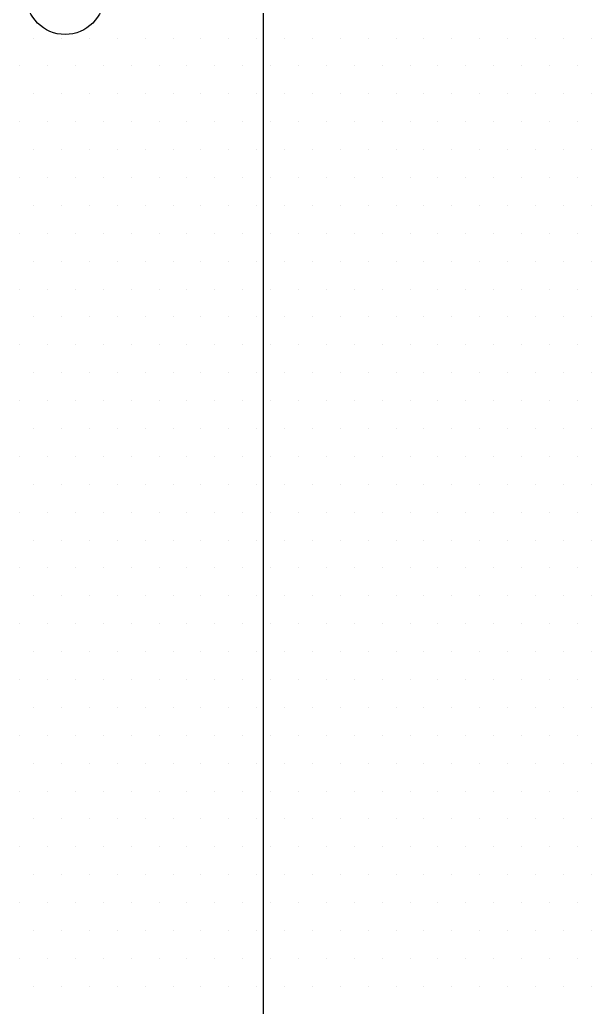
# Model space of a CAD drawing. Header units: millimetres. Extents: x 43168.9 to 43194.6, y -25545.1 to -25543.4.
# Drawn here: x 43171.4307 to 43171.5088, y -25544.6871 to -25544.5522 of the extents above; entities that cross this region are included whole.
import ezdxf

# ---------------------------------------------------------------- set-up
doc = ezdxf.new("R2010")
doc.units = ezdxf.units.MM
doc.header["$LTSCALE"] = 200
doc.linetypes.add('DASHDOT', pattern=[1, 0.5, -0.25, 0, -0.25])
doc.layers.add('cim_sgh', color=7, linetype='Continuous', true_color=0x248f00)
doc.layers.add('yapi-yaklasma_sgh', color=41, linetype='DASHDOT')

msp = doc.modelspace()

# ---------------------------------------------------------------- linework, layer by layer
at = {"linetype": 'Continuous'}
msp.add_circle((43171.43688, -25544.54892), 0.00532, dxfattribs=at)
at = {"layer": 'cim_sgh'}
for p, q in [((43171.43258, -25544.55472), (43171.43258, -25544.55472)), ((43171.43639, -25544.55472), (43171.43639, -25544.55472)), ((43171.4402, -25544.55472), (43171.4402, -25544.55472)), ((43171.44401, -25544.55472), (43171.44401, -25544.55472)), ((43171.44782, -25544.55472), (43171.44782, -25544.55472)), ((43171.45163, -25544.55472), (43171.45163, -25544.55472)), ((43171.45544, -25544.55472), (43171.45544, -25544.55472)), ((43171.45925, -25544.55472), (43171.45925, -25544.55472)), ((43171.46306, -25544.55472), (43171.46306, -25544.55472)), ((43171.46687, -25544.55472), (43171.46687, -25544.55472)), ((43171.47068, -25544.55472), (43171.47068, -25544.55472)), ((43171.47449, -25544.55472), (43171.47449, -25544.55472)), ((43171.4783, -25544.55472), (43171.4783, -25544.55472)), ((43171.48211, -25544.55472), (43171.48211, -25544.55472)), ((43171.48592, -25544.55472), (43171.48592, -25544.55472)), ((43171.48973, -25544.55472), (43171.48973, -25544.55472)), ((43171.49354, -25544.55472), (43171.49354, -25544.55472)), ((43171.49735, -25544.55472), (43171.49735, -25544.55472)), ((43171.50116, -25544.55472), (43171.50116, -25544.55472)), ((43171.50497, -25544.55472), (43171.50497, -25544.55472)), ((43171.50878, -25544.55472), (43171.50878, -25544.55472)), ((43171.43067, -25544.55853), (43171.43067, -25544.55853)), ((43171.43448, -25544.55853), (43171.43448, -25544.55853)), ((43171.43829, -25544.55853), (43171.43829, -25544.55853)), ((43171.4421, -25544.55853), (43171.4421, -25544.55853)), ((43171.44591, -25544.55853), (43171.44591, -25544.55853)), ((43171.44972, -25544.55853), (43171.44972, -25544.55853)), ((43171.45353, -25544.55853), (43171.45353, -25544.55853)), ((43171.45734, -25544.55853), (43171.45734, -25544.55853)), ((43171.46115, -25544.55853), (43171.46115, -25544.55853)), ((43171.46496, -25544.55853), (43171.46496, -25544.55853)), ((43171.46877, -25544.55853), (43171.46877, -25544.55853)), ((43171.47258, -25544.55853), (43171.47258, -25544.55853)), ((43171.47639, -25544.55853), (43171.47639, -25544.55853)), ((43171.4802, -25544.55853), (43171.4802, -25544.55853)), ((43171.48401, -25544.55853), (43171.48401, -25544.55853)), ((43171.48782, -25544.55853), (43171.48782, -25544.55853)), ((43171.49163, -25544.55853), (43171.49163, -25544.55853)), ((43171.49544, -25544.55853), (43171.49544, -25544.55853)), ((43171.49925, -25544.55853), (43171.49925, -25544.55853)), ((43171.50306, -25544.55853), (43171.50306, -25544.55853)), ((43171.50687, -25544.55853), (43171.50687, -25544.55853)), ((43171.43258, -25544.56234), (43171.43258, -25544.56234)), ((43171.43639, -25544.56234), (43171.43639, -25544.56234)), ((43171.4402, -25544.56234), (43171.4402, -25544.56234)), ((43171.44401, -25544.56234), (43171.44401, -25544.56234)), ((43171.44782, -25544.56234), (43171.44782, -25544.56234)), ((43171.45163, -25544.56234), (43171.45163, -25544.56234)), ((43171.45544, -25544.56234), (43171.45544, -25544.56234)), ((43171.45925, -25544.56234), (43171.45925, -25544.56234)), ((43171.46306, -25544.56234), (43171.46306, -25544.56234)), ((43171.46687, -25544.56234), (43171.46687, -25544.56234)), ((43171.47068, -25544.56234), (43171.47068, -25544.56234)), ((43171.47449, -25544.56234), (43171.47449, -25544.56234)), ((43171.4783, -25544.56234), (43171.4783, -25544.56234)), ((43171.48211, -25544.56234), (43171.48211, -25544.56234)), ((43171.48592, -25544.56234), (43171.48592, -25544.56234)), ((43171.48973, -25544.56234), (43171.48973, -25544.56234)), ((43171.49354, -25544.56234), (43171.49354, -25544.56234)), ((43171.49735, -25544.56234), (43171.49735, -25544.56234)), ((43171.50116, -25544.56234), (43171.50116, -25544.56234)), ((43171.50497, -25544.56234), (43171.50497, -25544.56234)), ((43171.50878, -25544.56234), (43171.50878, -25544.56234)), ((43171.43067, -25544.56615), (43171.43067, -25544.56615)), ((43171.43448, -25544.56615), (43171.43448, -25544.56615)), ((43171.43829, -25544.56615), (43171.43829, -25544.56615)), ((43171.4421, -25544.56615), (43171.4421, -25544.56615)), ((43171.44591, -25544.56615), (43171.44591, -25544.56615)), ((43171.44972, -25544.56615), (43171.44972, -25544.56615)), ((43171.45353, -25544.56615), (43171.45353, -25544.56615)), ((43171.45734, -25544.56615), (43171.45734, -25544.56615)), ((43171.46115, -25544.56615), (43171.46115, -25544.56615)), ((43171.46496, -25544.56615), (43171.46496, -25544.56615)), ((43171.46877, -25544.56615), (43171.46877, -25544.56615)), ((43171.47258, -25544.56615), (43171.47258, -25544.56615)), ((43171.47639, -25544.56615), (43171.47639, -25544.56615)), ((43171.4802, -25544.56615), (43171.4802, -25544.56615)), ((43171.48401, -25544.56615), (43171.48401, -25544.56615)), ((43171.48782, -25544.56615), (43171.48782, -25544.56615)), ((43171.49163, -25544.56615), (43171.49163, -25544.56615)), ((43171.49544, -25544.56615), (43171.49544, -25544.56615)), ((43171.49925, -25544.56615), (43171.49925, -25544.56615)), ((43171.50306, -25544.56615), (43171.50306, -25544.56615)), ((43171.50687, -25544.56615), (43171.50687, -25544.56615)), ((43171.43258, -25544.56996), (43171.43258, -25544.56996)), ((43171.43639, -25544.56996), (43171.43639, -25544.56996)), ((43171.4402, -25544.56996), (43171.4402, -25544.56996)), ((43171.44401, -25544.56996), (43171.44401, -25544.56996)), ((43171.44782, -25544.56996), (43171.44782, -25544.56996)), ((43171.45163, -25544.56996), (43171.45163, -25544.56996)), ((43171.45544, -25544.56996), (43171.45544, -25544.56996)), ((43171.45925, -25544.56996), (43171.45925, -25544.56996)), ((43171.46306, -25544.56996), (43171.46306, -25544.56996)), ((43171.46687, -25544.56996), (43171.46687, -25544.56996)), ((43171.47068, -25544.56996), (43171.47068, -25544.56996)), ((43171.47449, -25544.56996), (43171.47449, -25544.56996)), ((43171.4783, -25544.56996), (43171.4783, -25544.56996)), ((43171.48211, -25544.56996), (43171.48211, -25544.56996)), ((43171.48592, -25544.56996), (43171.48592, -25544.56996)), ((43171.48973, -25544.56996), (43171.48973, -25544.56996)), ((43171.49354, -25544.56996), (43171.49354, -25544.56996)), ((43171.49735, -25544.56996), (43171.49735, -25544.56996)), ((43171.50116, -25544.56996), (43171.50116, -25544.56996)), ((43171.50497, -25544.56996), (43171.50497, -25544.56996)), ((43171.50878, -25544.56996), (43171.50878, -25544.56996)), ((43171.43067, -25544.57377), (43171.43067, -25544.57377)), ((43171.43448, -25544.57377), (43171.43448, -25544.57377)), ((43171.43829, -25544.57377), (43171.43829, -25544.57377)), ((43171.4421, -25544.57377), (43171.4421, -25544.57377)), ((43171.44591, -25544.57377), (43171.44591, -25544.57377)), ((43171.44972, -25544.57377), (43171.44972, -25544.57377)), ((43171.45353, -25544.57377), (43171.45353, -25544.57377)), ((43171.45734, -25544.57377), (43171.45734, -25544.57377)), ((43171.46115, -25544.57377), (43171.46115, -25544.57377)), ((43171.46496, -25544.57377), (43171.46496, -25544.57377)), ((43171.46877, -25544.57377), (43171.46877, -25544.57377)), ((43171.47258, -25544.57377), (43171.47258, -25544.57377)), ((43171.47639, -25544.57377), (43171.47639, -25544.57377)), ((43171.4802, -25544.57377), (43171.4802, -25544.57377)), ((43171.48401, -25544.57377), (43171.48401, -25544.57377)), ((43171.48782, -25544.57377), (43171.48782, -25544.57377)), ((43171.49163, -25544.57377), (43171.49163, -25544.57377)), ((43171.49544, -25544.57377), (43171.49544, -25544.57377)), ((43171.49925, -25544.57377), (43171.49925, -25544.57377)), ((43171.50306, -25544.57377), (43171.50306, -25544.57377)), ((43171.50687, -25544.57377), (43171.50687, -25544.57377)), ((43171.43258, -25544.57758), (43171.43258, -25544.57758)), ((43171.43639, -25544.57758), (43171.43639, -25544.57758)), ((43171.4402, -25544.57758), (43171.4402, -25544.57758)), ((43171.44401, -25544.57758), (43171.44401, -25544.57758)), ((43171.44782, -25544.57758), (43171.44782, -25544.57758)), ((43171.45163, -25544.57758), (43171.45163, -25544.57758)), ((43171.45544, -25544.57758), (43171.45544, -25544.57758)), ((43171.45925, -25544.57758), (43171.45925, -25544.57758)), ((43171.46306, -25544.57758), (43171.46306, -25544.57758)), ((43171.46687, -25544.57758), (43171.46687, -25544.57758)), ((43171.47068, -25544.57758), (43171.47068, -25544.57758)), ((43171.47449, -25544.57758), (43171.47449, -25544.57758)), ((43171.4783, -25544.57758), (43171.4783, -25544.57758)), ((43171.48211, -25544.57758), (43171.48211, -25544.57758)), ((43171.48592, -25544.57758), (43171.48592, -25544.57758)), ((43171.48973, -25544.57758), (43171.48973, -25544.57758)), ((43171.49354, -25544.57758), (43171.49354, -25544.57758)), ((43171.49735, -25544.57758), (43171.49735, -25544.57758)), ((43171.50116, -25544.57758), (43171.50116, -25544.57758)), ((43171.50497, -25544.57758), (43171.50497, -25544.57758)), ((43171.50878, -25544.57758), (43171.50878, -25544.57758)), ((43171.43067, -25544.58139), (43171.43067, -25544.58139)), ((43171.43448, -25544.58139), (43171.43448, -25544.58139)), ((43171.43829, -25544.58139), (43171.43829, -25544.58139)), ((43171.4421, -25544.58139), (43171.4421, -25544.58139)), ((43171.44591, -25544.58139), (43171.44591, -25544.58139)), ((43171.44972, -25544.58139), (43171.44972, -25544.58139)), ((43171.45353, -25544.58139), (43171.45353, -25544.58139)), ((43171.45734, -25544.58139), (43171.45734, -25544.58139)), ((43171.46115, -25544.58139), (43171.46115, -25544.58139)), ((43171.46496, -25544.58139), (43171.46496, -25544.58139)), ((43171.46877, -25544.58139), (43171.46877, -25544.58139)), ((43171.47258, -25544.58139), (43171.47258, -25544.58139)), ((43171.47639, -25544.58139), (43171.47639, -25544.58139)), ((43171.4802, -25544.58139), (43171.4802, -25544.58139)), ((43171.48401, -25544.58139), (43171.48401, -25544.58139)), ((43171.48782, -25544.58139), (43171.48782, -25544.58139)), ((43171.49163, -25544.58139), (43171.49163, -25544.58139)), ((43171.49544, -25544.58139), (43171.49544, -25544.58139)), ((43171.49925, -25544.58139), (43171.49925, -25544.58139)), ((43171.50306, -25544.58139), (43171.50306, -25544.58139)), ((43171.50687, -25544.58139), (43171.50687, -25544.58139)), ((43171.43258, -25544.5852), (43171.43258, -25544.5852)), ((43171.43639, -25544.5852), (43171.43639, -25544.5852)), ((43171.4402, -25544.5852), (43171.4402, -25544.5852)), ((43171.44401, -25544.5852), (43171.44401, -25544.5852)), ((43171.44782, -25544.5852), (43171.44782, -25544.5852)), ((43171.45163, -25544.5852), (43171.45163, -25544.5852)), ((43171.45544, -25544.5852), (43171.45544, -25544.5852)), ((43171.45925, -25544.5852), (43171.45925, -25544.5852)), ((43171.46306, -25544.5852), (43171.46306, -25544.5852)), ((43171.46687, -25544.5852), (43171.46687, -25544.5852)), ((43171.47068, -25544.5852), (43171.47068, -25544.5852)), ((43171.47449, -25544.5852), (43171.47449, -25544.5852)), ((43171.4783, -25544.5852), (43171.4783, -25544.5852)), ((43171.48211, -25544.5852), (43171.48211, -25544.5852)), ((43171.48592, -25544.5852), (43171.48592, -25544.5852)), ((43171.48973, -25544.5852), (43171.48973, -25544.5852)), ((43171.49354, -25544.5852), (43171.49354, -25544.5852)), ((43171.49735, -25544.5852), (43171.49735, -25544.5852)), ((43171.50116, -25544.5852), (43171.50116, -25544.5852)), ((43171.50497, -25544.5852), (43171.50497, -25544.5852)), ((43171.50878, -25544.5852), (43171.50878, -25544.5852)), ((43171.43067, -25544.58901), (43171.43067, -25544.58901)), ((43171.43448, -25544.58901), (43171.43448, -25544.58901)), ((43171.43829, -25544.58901), (43171.43829, -25544.58901)), ((43171.4421, -25544.58901), (43171.4421, -25544.58901)), ((43171.44591, -25544.58901), (43171.44591, -25544.58901)), ((43171.44972, -25544.58901), (43171.44972, -25544.58901)), ((43171.45353, -25544.58901), (43171.45353, -25544.58901)), ((43171.45734, -25544.58901), (43171.45734, -25544.58901)), ((43171.46115, -25544.58901), (43171.46115, -25544.58901)), ((43171.46496, -25544.58901), (43171.46496, -25544.58901)), ((43171.46877, -25544.58901), (43171.46877, -25544.58901)), ((43171.47258, -25544.58901), (43171.47258, -25544.58901)), ((43171.47639, -25544.58901), (43171.47639, -25544.58901)), ((43171.4802, -25544.58901), (43171.4802, -25544.58901)), ((43171.48401, -25544.58901), (43171.48401, -25544.58901)), ((43171.48782, -25544.58901), (43171.48782, -25544.58901)), ((43171.49163, -25544.58901), (43171.49163, -25544.58901)), ((43171.49544, -25544.58901), (43171.49544, -25544.58901)), ((43171.49925, -25544.58901), (43171.49925, -25544.58901)), ((43171.50306, -25544.58901), (43171.50306, -25544.58901)), ((43171.50687, -25544.58901), (43171.50687, -25544.58901)), ((43171.43258, -25544.59282), (43171.43258, -25544.59282)), ((43171.43639, -25544.59282), (43171.43639, -25544.59282)), ((43171.4402, -25544.59282), (43171.4402, -25544.59282)), ((43171.44401, -25544.59282), (43171.44401, -25544.59282)), ((43171.44782, -25544.59282), (43171.44782, -25544.59282)), ((43171.45163, -25544.59282), (43171.45163, -25544.59282)), ((43171.45544, -25544.59282), (43171.45544, -25544.59282)), ((43171.45925, -25544.59282), (43171.45925, -25544.59282)), ((43171.46306, -25544.59282), (43171.46306, -25544.59282)), ((43171.46687, -25544.59282), (43171.46687, -25544.59282)), ((43171.47068, -25544.59282), (43171.47068, -25544.59282)), ((43171.47449, -25544.59282), (43171.47449, -25544.59282)), ((43171.4783, -25544.59282), (43171.4783, -25544.59282)), ((43171.48211, -25544.59282), (43171.48211, -25544.59282)), ((43171.48592, -25544.59282), (43171.48592, -25544.59282)), ((43171.48973, -25544.59282), (43171.48973, -25544.59282)), ((43171.49354, -25544.59282), (43171.49354, -25544.59282)), ((43171.49735, -25544.59282), (43171.49735, -25544.59282)), ((43171.50116, -25544.59282), (43171.50116, -25544.59282)), ((43171.50497, -25544.59282), (43171.50497, -25544.59282)), ((43171.50878, -25544.59282), (43171.50878, -25544.59282)), ((43171.43067, -25544.59663), (43171.43067, -25544.59663)), ((43171.43448, -25544.59663), (43171.43448, -25544.59663)), ((43171.43829, -25544.59663), (43171.43829, -25544.59663)), ((43171.4421, -25544.59663), (43171.4421, -25544.59663)), ((43171.44591, -25544.59663), (43171.44591, -25544.59663)), ((43171.44972, -25544.59663), (43171.44972, -25544.59663)), ((43171.45353, -25544.59663), (43171.45353, -25544.59663)), ((43171.45734, -25544.59663), (43171.45734, -25544.59663)), ((43171.46115, -25544.59663), (43171.46115, -25544.59663)), ((43171.46496, -25544.59663), (43171.46496, -25544.59663)), ((43171.46877, -25544.59663), (43171.46877, -25544.59663)), ((43171.47258, -25544.59663), (43171.47258, -25544.59663)), ((43171.47639, -25544.59663), (43171.47639, -25544.59663)), ((43171.4802, -25544.59663), (43171.4802, -25544.59663)), ((43171.48401, -25544.59663), (43171.48401, -25544.59663)), ((43171.48782, -25544.59663), (43171.48782, -25544.59663)), ((43171.49163, -25544.59663), (43171.49163, -25544.59663)), ((43171.49544, -25544.59663), (43171.49544, -25544.59663)), ((43171.49925, -25544.59663), (43171.49925, -25544.59663)), ((43171.50306, -25544.59663), (43171.50306, -25544.59663)), ((43171.50687, -25544.59663), (43171.50687, -25544.59663)), ((43171.43258, -25544.60044), (43171.43258, -25544.60044)), ((43171.43639, -25544.60044), (43171.43639, -25544.60044)), ((43171.4402, -25544.60044), (43171.4402, -25544.60044)), ((43171.44401, -25544.60044), (43171.44401, -25544.60044)), ((43171.44782, -25544.60044), (43171.44782, -25544.60044)), ((43171.45163, -25544.60044), (43171.45163, -25544.60044)), ((43171.45544, -25544.60044), (43171.45544, -25544.60044)), ((43171.45925, -25544.60044), (43171.45925, -25544.60044)), ((43171.46306, -25544.60044), (43171.46306, -25544.60044)), ((43171.46687, -25544.60044), (43171.46687, -25544.60044)), ((43171.47068, -25544.60044), (43171.47068, -25544.60044)), ((43171.47449, -25544.60044), (43171.47449, -25544.60044)), ((43171.4783, -25544.60044), (43171.4783, -25544.60044)), ((43171.48211, -25544.60044), (43171.48211, -25544.60044)), ((43171.48592, -25544.60044), (43171.48592, -25544.60044)), ((43171.48973, -25544.60044), (43171.48973, -25544.60044)), ((43171.49354, -25544.60044), (43171.49354, -25544.60044)), ((43171.49735, -25544.60044), (43171.49735, -25544.60044)), ((43171.50116, -25544.60044), (43171.50116, -25544.60044)), ((43171.50497, -25544.60044), (43171.50497, -25544.60044)), ((43171.50878, -25544.60044), (43171.50878, -25544.60044)), ((43171.43067, -25544.60425), (43171.43067, -25544.60425)), ((43171.43448, -25544.60425), (43171.43448, -25544.60425)), ((43171.43829, -25544.60425), (43171.43829, -25544.60425)), ((43171.4421, -25544.60425), (43171.4421, -25544.60425)), ((43171.44591, -25544.60425), (43171.44591, -25544.60425)), ((43171.44972, -25544.60425), (43171.44972, -25544.60425)), ((43171.45353, -25544.60425), (43171.45353, -25544.60425)), ((43171.45734, -25544.60425), (43171.45734, -25544.60425)), ((43171.46115, -25544.60425), (43171.46115, -25544.60425)), ((43171.46496, -25544.60425), (43171.46496, -25544.60425)), ((43171.46877, -25544.60425), (43171.46877, -25544.60425)), ((43171.47258, -25544.60425), (43171.47258, -25544.60425)), ((43171.47639, -25544.60425), (43171.47639, -25544.60425)), ((43171.4802, -25544.60425), (43171.4802, -25544.60425)), ((43171.48401, -25544.60425), (43171.48401, -25544.60425)), ((43171.48782, -25544.60425), (43171.48782, -25544.60425)), ((43171.49163, -25544.60425), (43171.49163, -25544.60425)), ((43171.49544, -25544.60425), (43171.49544, -25544.60425)), ((43171.49925, -25544.60425), (43171.49925, -25544.60425)), ((43171.50306, -25544.60425), (43171.50306, -25544.60425)), ((43171.50687, -25544.60425), (43171.50687, -25544.60425)), ((43171.43258, -25544.60806), (43171.43258, -25544.60806)), ((43171.43639, -25544.60806), (43171.43639, -25544.60806)), ((43171.4402, -25544.60806), (43171.4402, -25544.60806)), ((43171.44401, -25544.60806), (43171.44401, -25544.60806)), ((43171.44782, -25544.60806), (43171.44782, -25544.60806)), ((43171.45163, -25544.60806), (43171.45163, -25544.60806)), ((43171.45544, -25544.60806), (43171.45544, -25544.60806)), ((43171.45925, -25544.60806), (43171.45925, -25544.60806)), ((43171.46306, -25544.60806), (43171.46306, -25544.60806)), ((43171.46687, -25544.60806), (43171.46687, -25544.60806)), ((43171.47068, -25544.60806), (43171.47068, -25544.60806)), ((43171.47449, -25544.60806), (43171.47449, -25544.60806)), ((43171.4783, -25544.60806), (43171.4783, -25544.60806)), ((43171.48211, -25544.60806), (43171.48211, -25544.60806)), ((43171.48592, -25544.60806), (43171.48592, -25544.60806)), ((43171.48973, -25544.60806), (43171.48973, -25544.60806)), ((43171.49354, -25544.60806), (43171.49354, -25544.60806)), ((43171.49735, -25544.60806), (43171.49735, -25544.60806)), ((43171.50116, -25544.60806), (43171.50116, -25544.60806)), ((43171.50497, -25544.60806), (43171.50497, -25544.60806)), ((43171.50878, -25544.60806), (43171.50878, -25544.60806)), ((43171.43067, -25544.61187), (43171.43067, -25544.61187)), ((43171.43448, -25544.61187), (43171.43448, -25544.61187)), ((43171.43829, -25544.61187), (43171.43829, -25544.61187)), ((43171.4421, -25544.61187), (43171.4421, -25544.61187)), ((43171.44591, -25544.61187), (43171.44591, -25544.61187)), ((43171.44972, -25544.61187), (43171.44972, -25544.61187)), ((43171.45353, -25544.61187), (43171.45353, -25544.61187)), ((43171.45734, -25544.61187), (43171.45734, -25544.61187)), ((43171.46115, -25544.61187), (43171.46115, -25544.61187)), ((43171.46496, -25544.61187), (43171.46496, -25544.61187)), ((43171.46877, -25544.61187), (43171.46877, -25544.61187)), ((43171.47258, -25544.61187), (43171.47258, -25544.61187)), ((43171.47639, -25544.61187), (43171.47639, -25544.61187)), ((43171.4802, -25544.61187), (43171.4802, -25544.61187)), ((43171.48401, -25544.61187), (43171.48401, -25544.61187)), ((43171.48782, -25544.61187), (43171.48782, -25544.61187)), ((43171.49163, -25544.61187), (43171.49163, -25544.61187)), ((43171.49544, -25544.61187), (43171.49544, -25544.61187)), ((43171.49925, -25544.61187), (43171.49925, -25544.61187)), ((43171.50306, -25544.61187), (43171.50306, -25544.61187)), ((43171.50687, -25544.61187), (43171.50687, -25544.61187)), ((43171.43258, -25544.61568), (43171.43258, -25544.61568)), ((43171.43639, -25544.61568), (43171.43639, -25544.61568)), ((43171.4402, -25544.61568), (43171.4402, -25544.61568)), ((43171.44401, -25544.61568), (43171.44401, -25544.61568)), ((43171.44782, -25544.61568), (43171.44782, -25544.61568)), ((43171.45163, -25544.61568), (43171.45163, -25544.61568)), ((43171.45544, -25544.61568), (43171.45544, -25544.61568)), ((43171.45925, -25544.61568), (43171.45925, -25544.61568)), ((43171.46306, -25544.61568), (43171.46306, -25544.61568)), ((43171.46687, -25544.61568), (43171.46687, -25544.61568)), ((43171.47068, -25544.61568), (43171.47068, -25544.61568)), ((43171.47449, -25544.61568), (43171.47449, -25544.61568)), ((43171.4783, -25544.61568), (43171.4783, -25544.61568)), ((43171.48211, -25544.61568), (43171.48211, -25544.61568)), ((43171.48592, -25544.61568), (43171.48592, -25544.61568)), ((43171.48973, -25544.61568), (43171.48973, -25544.61568)), ((43171.49354, -25544.61568), (43171.49354, -25544.61568)), ((43171.49735, -25544.61568), (43171.49735, -25544.61568)), ((43171.50116, -25544.61568), (43171.50116, -25544.61568)), ((43171.50497, -25544.61568), (43171.50497, -25544.61568)), ((43171.50878, -25544.61568), (43171.50878, -25544.61568)), ((43171.43067, -25544.61949), (43171.43067, -25544.61949)), ((43171.43448, -25544.61949), (43171.43448, -25544.61949)), ((43171.43829, -25544.61949), (43171.43829, -25544.61949)), ((43171.4421, -25544.61949), (43171.4421, -25544.61949)), ((43171.44591, -25544.61949), (43171.44591, -25544.61949)), ((43171.44972, -25544.61949), (43171.44972, -25544.61949)), ((43171.45353, -25544.61949), (43171.45353, -25544.61949)), ((43171.45734, -25544.61949), (43171.45734, -25544.61949)), ((43171.46115, -25544.61949), (43171.46115, -25544.61949)), ((43171.46496, -25544.61949), (43171.46496, -25544.61949)), ((43171.46877, -25544.61949), (43171.46877, -25544.61949)), ((43171.47258, -25544.61949), (43171.47258, -25544.61949)), ((43171.47639, -25544.61949), (43171.47639, -25544.61949)), ((43171.4802, -25544.61949), (43171.4802, -25544.61949)), ((43171.48401, -25544.61949), (43171.48401, -25544.61949)), ((43171.48782, -25544.61949), (43171.48782, -25544.61949)), ((43171.49163, -25544.61949), (43171.49163, -25544.61949)), ((43171.49544, -25544.61949), (43171.49544, -25544.61949)), ((43171.49925, -25544.61949), (43171.49925, -25544.61949)), ((43171.50306, -25544.61949), (43171.50306, -25544.61949)), ((43171.50687, -25544.61949), (43171.50687, -25544.61949)), ((43171.43258, -25544.6233), (43171.43258, -25544.6233)), ((43171.43639, -25544.6233), (43171.43639, -25544.6233)), ((43171.4402, -25544.6233), (43171.4402, -25544.6233)), ((43171.44401, -25544.6233), (43171.44401, -25544.6233)), ((43171.44782, -25544.6233), (43171.44782, -25544.6233)), ((43171.45163, -25544.6233), (43171.45163, -25544.6233)), ((43171.45544, -25544.6233), (43171.45544, -25544.6233)), ((43171.45925, -25544.6233), (43171.45925, -25544.6233)), ((43171.46306, -25544.6233), (43171.46306, -25544.6233)), ((43171.46687, -25544.6233), (43171.46687, -25544.6233)), ((43171.47068, -25544.6233), (43171.47068, -25544.6233)), ((43171.47449, -25544.6233), (43171.47449, -25544.6233)), ((43171.4783, -25544.6233), (43171.4783, -25544.6233)), ((43171.48211, -25544.6233), (43171.48211, -25544.6233)), ((43171.48592, -25544.6233), (43171.48592, -25544.6233)), ((43171.48973, -25544.6233), (43171.48973, -25544.6233)), ((43171.49354, -25544.6233), (43171.49354, -25544.6233)), ((43171.49735, -25544.6233), (43171.49735, -25544.6233)), ((43171.50116, -25544.6233), (43171.50116, -25544.6233)), ((43171.50497, -25544.6233), (43171.50497, -25544.6233)), ((43171.50878, -25544.6233), (43171.50878, -25544.6233)), ((43171.43067, -25544.62711), (43171.43067, -25544.62711)), ((43171.43448, -25544.62711), (43171.43448, -25544.62711)), ((43171.43829, -25544.62711), (43171.43829, -25544.62711)), ((43171.4421, -25544.62711), (43171.4421, -25544.62711)), ((43171.44591, -25544.62711), (43171.44591, -25544.62711)), ((43171.44972, -25544.62711), (43171.44972, -25544.62711)), ((43171.45353, -25544.62711), (43171.45353, -25544.62711)), ((43171.45734, -25544.62711), (43171.45734, -25544.62711)), ((43171.46115, -25544.62711), (43171.46115, -25544.62711)), ((43171.46496, -25544.62711), (43171.46496, -25544.62711)), ((43171.46877, -25544.62711), (43171.46877, -25544.62711)), ((43171.47258, -25544.62711), (43171.47258, -25544.62711)), ((43171.47639, -25544.62711), (43171.47639, -25544.62711)), ((43171.4802, -25544.62711), (43171.4802, -25544.62711)), ((43171.48401, -25544.62711), (43171.48401, -25544.62711)), ((43171.48782, -25544.62711), (43171.48782, -25544.62711)), ((43171.49163, -25544.62711), (43171.49163, -25544.62711)), ((43171.49544, -25544.62711), (43171.49544, -25544.62711)), ((43171.49925, -25544.62711), (43171.49925, -25544.62711)), ((43171.50306, -25544.62711), (43171.50306, -25544.62711)), ((43171.50687, -25544.62711), (43171.50687, -25544.62711)), ((43171.43258, -25544.63092), (43171.43258, -25544.63092)), ((43171.43639, -25544.63092), (43171.43639, -25544.63092)), ((43171.4402, -25544.63092), (43171.4402, -25544.63092)), ((43171.44401, -25544.63092), (43171.44401, -25544.63092)), ((43171.44782, -25544.63092), (43171.44782, -25544.63092)), ((43171.45163, -25544.63092), (43171.45163, -25544.63092)), ((43171.45544, -25544.63092), (43171.45544, -25544.63092)), ((43171.45925, -25544.63092), (43171.45925, -25544.63092)), ((43171.46306, -25544.63092), (43171.46306, -25544.63092)), ((43171.46687, -25544.63092), (43171.46687, -25544.63092)), ((43171.47068, -25544.63092), (43171.47068, -25544.63092)), ((43171.47449, -25544.63092), (43171.47449, -25544.63092)), ((43171.4783, -25544.63092), (43171.4783, -25544.63092)), ((43171.48211, -25544.63092), (43171.48211, -25544.63092)), ((43171.48592, -25544.63092), (43171.48592, -25544.63092)), ((43171.48973, -25544.63092), (43171.48973, -25544.63092)), ((43171.49354, -25544.63092), (43171.49354, -25544.63092)), ((43171.49735, -25544.63092), (43171.49735, -25544.63092)), ((43171.50116, -25544.63092), (43171.50116, -25544.63092)), ((43171.50497, -25544.63092), (43171.50497, -25544.63092)), ((43171.50878, -25544.63092), (43171.50878, -25544.63092)), ((43171.43067, -25544.63473), (43171.43067, -25544.63473)), ((43171.43448, -25544.63473), (43171.43448, -25544.63473)), ((43171.43829, -25544.63473), (43171.43829, -25544.63473)), ((43171.4421, -25544.63473), (43171.4421, -25544.63473)), ((43171.44591, -25544.63473), (43171.44591, -25544.63473)), ((43171.44972, -25544.63473), (43171.44972, -25544.63473)), ((43171.45353, -25544.63473), (43171.45353, -25544.63473)), ((43171.45734, -25544.63473), (43171.45734, -25544.63473)), ((43171.46115, -25544.63473), (43171.46115, -25544.63473)), ((43171.46496, -25544.63473), (43171.46496, -25544.63473)), ((43171.46877, -25544.63473), (43171.46877, -25544.63473)), ((43171.47258, -25544.63473), (43171.47258, -25544.63473)), ((43171.47639, -25544.63473), (43171.47639, -25544.63473)), ((43171.4802, -25544.63473), (43171.4802, -25544.63473)), ((43171.48401, -25544.63473), (43171.48401, -25544.63473)), ((43171.48782, -25544.63473), (43171.48782, -25544.63473)), ((43171.49163, -25544.63473), (43171.49163, -25544.63473)), ((43171.49544, -25544.63473), (43171.49544, -25544.63473)), ((43171.49925, -25544.63473), (43171.49925, -25544.63473)), ((43171.50306, -25544.63473), (43171.50306, -25544.63473)), ((43171.50687, -25544.63473), (43171.50687, -25544.63473)), ((43171.43258, -25544.63854), (43171.43258, -25544.63854)), ((43171.43639, -25544.63854), (43171.43639, -25544.63854)), ((43171.4402, -25544.63854), (43171.4402, -25544.63854)), ((43171.44401, -25544.63854), (43171.44401, -25544.63854)), ((43171.44782, -25544.63854), (43171.44782, -25544.63854)), ((43171.45163, -25544.63854), (43171.45163, -25544.63854)), ((43171.45544, -25544.63854), (43171.45544, -25544.63854)), ((43171.45925, -25544.63854), (43171.45925, -25544.63854)), ((43171.46306, -25544.63854), (43171.46306, -25544.63854)), ((43171.46687, -25544.63854), (43171.46687, -25544.63854)), ((43171.47068, -25544.63854), (43171.47068, -25544.63854)), ((43171.47449, -25544.63854), (43171.47449, -25544.63854)), ((43171.4783, -25544.63854), (43171.4783, -25544.63854)), ((43171.48211, -25544.63854), (43171.48211, -25544.63854)), ((43171.48592, -25544.63854), (43171.48592, -25544.63854)), ((43171.48973, -25544.63854), (43171.48973, -25544.63854)), ((43171.49354, -25544.63854), (43171.49354, -25544.63854)), ((43171.49735, -25544.63854), (43171.49735, -25544.63854)), ((43171.50116, -25544.63854), (43171.50116, -25544.63854)), ((43171.50497, -25544.63854), (43171.50497, -25544.63854)), ((43171.50878, -25544.63854), (43171.50878, -25544.63854)), ((43171.43067, -25544.64235), (43171.43067, -25544.64235)), ((43171.43448, -25544.64235), (43171.43448, -25544.64235)), ((43171.43829, -25544.64235), (43171.43829, -25544.64235)), ((43171.4421, -25544.64235), (43171.4421, -25544.64235)), ((43171.44591, -25544.64235), (43171.44591, -25544.64235)), ((43171.44972, -25544.64235), (43171.44972, -25544.64235)), ((43171.45353, -25544.64235), (43171.45353, -25544.64235)), ((43171.45734, -25544.64235), (43171.45734, -25544.64235)), ((43171.46115, -25544.64235), (43171.46115, -25544.64235)), ((43171.46496, -25544.64235), (43171.46496, -25544.64235)), ((43171.46877, -25544.64235), (43171.46877, -25544.64235)), ((43171.47258, -25544.64235), (43171.47258, -25544.64235)), ((43171.47639, -25544.64235), (43171.47639, -25544.64235)), ((43171.4802, -25544.64235), (43171.4802, -25544.64235)), ((43171.48401, -25544.64235), (43171.48401, -25544.64235)), ((43171.48782, -25544.64235), (43171.48782, -25544.64235)), ((43171.49163, -25544.64235), (43171.49163, -25544.64235)), ((43171.49544, -25544.64235), (43171.49544, -25544.64235)), ((43171.49925, -25544.64235), (43171.49925, -25544.64235)), ((43171.50306, -25544.64235), (43171.50306, -25544.64235)), ((43171.50687, -25544.64235), (43171.50687, -25544.64235)), ((43171.43258, -25544.64616), (43171.43258, -25544.64616)), ((43171.43639, -25544.64616), (43171.43639, -25544.64616)), ((43171.4402, -25544.64616), (43171.4402, -25544.64616)), ((43171.44401, -25544.64616), (43171.44401, -25544.64616)), ((43171.44782, -25544.64616), (43171.44782, -25544.64616)), ((43171.45163, -25544.64616), (43171.45163, -25544.64616)), ((43171.45544, -25544.64616), (43171.45544, -25544.64616)), ((43171.45925, -25544.64616), (43171.45925, -25544.64616)), ((43171.46306, -25544.64616), (43171.46306, -25544.64616)), ((43171.46687, -25544.64616), (43171.46687, -25544.64616)), ((43171.47068, -25544.64616), (43171.47068, -25544.64616)), ((43171.47449, -25544.64616), (43171.47449, -25544.64616)), ((43171.4783, -25544.64616), (43171.4783, -25544.64616)), ((43171.48211, -25544.64616), (43171.48211, -25544.64616)), ((43171.48592, -25544.64616), (43171.48592, -25544.64616)), ((43171.48973, -25544.64616), (43171.48973, -25544.64616)), ((43171.49354, -25544.64616), (43171.49354, -25544.64616)), ((43171.49735, -25544.64616), (43171.49735, -25544.64616)), ((43171.50116, -25544.64616), (43171.50116, -25544.64616)), ((43171.50497, -25544.64616), (43171.50497, -25544.64616)), ((43171.50878, -25544.64616), (43171.50878, -25544.64616)), ((43171.43067, -25544.64997), (43171.43067, -25544.64997)), ((43171.43448, -25544.64997), (43171.43448, -25544.64997)), ((43171.43829, -25544.64997), (43171.43829, -25544.64997)), ((43171.4421, -25544.64997), (43171.4421, -25544.64997)), ((43171.44591, -25544.64997), (43171.44591, -25544.64997)), ((43171.44972, -25544.64997), (43171.44972, -25544.64997)), ((43171.45353, -25544.64997), (43171.45353, -25544.64997)), ((43171.45734, -25544.64997), (43171.45734, -25544.64997)), ((43171.46115, -25544.64997), (43171.46115, -25544.64997)), ((43171.46496, -25544.64997), (43171.46496, -25544.64997)), ((43171.46877, -25544.64997), (43171.46877, -25544.64997)), ((43171.47258, -25544.64997), (43171.47258, -25544.64997)), ((43171.47639, -25544.64997), (43171.47639, -25544.64997)), ((43171.4802, -25544.64997), (43171.4802, -25544.64997)), ((43171.48401, -25544.64997), (43171.48401, -25544.64997)), ((43171.48782, -25544.64997), (43171.48782, -25544.64997)), ((43171.49163, -25544.64997), (43171.49163, -25544.64997)), ((43171.49544, -25544.64997), (43171.49544, -25544.64997)), ((43171.49925, -25544.64997), (43171.49925, -25544.64997)), ((43171.50306, -25544.64997), (43171.50306, -25544.64997)), ((43171.50687, -25544.64997), (43171.50687, -25544.64997)), ((43171.43258, -25544.65378), (43171.43258, -25544.65378)), ((43171.43639, -25544.65378), (43171.43639, -25544.65378)), ((43171.4402, -25544.65378), (43171.4402, -25544.65378)), ((43171.44401, -25544.65378), (43171.44401, -25544.65378)), ((43171.44782, -25544.65378), (43171.44782, -25544.65378)), ((43171.45163, -25544.65378), (43171.45163, -25544.65378)), ((43171.45544, -25544.65378), (43171.45544, -25544.65378)), ((43171.45925, -25544.65378), (43171.45925, -25544.65378)), ((43171.46306, -25544.65378), (43171.46306, -25544.65378)), ((43171.46687, -25544.65378), (43171.46687, -25544.65378)), ((43171.47068, -25544.65378), (43171.47068, -25544.65378)), ((43171.47449, -25544.65378), (43171.47449, -25544.65378)), ((43171.4783, -25544.65378), (43171.4783, -25544.65378)), ((43171.48211, -25544.65378), (43171.48211, -25544.65378)), ((43171.48592, -25544.65378), (43171.48592, -25544.65378)), ((43171.48973, -25544.65378), (43171.48973, -25544.65378)), ((43171.49354, -25544.65378), (43171.49354, -25544.65378)), ((43171.49735, -25544.65378), (43171.49735, -25544.65378)), ((43171.50116, -25544.65378), (43171.50116, -25544.65378)), ((43171.50497, -25544.65378), (43171.50497, -25544.65378)), ((43171.50878, -25544.65378), (43171.50878, -25544.65378)), ((43171.43067, -25544.65759), (43171.43067, -25544.65759)), ((43171.43448, -25544.65759), (43171.43448, -25544.65759)), ((43171.43829, -25544.65759), (43171.43829, -25544.65759)), ((43171.4421, -25544.65759), (43171.4421, -25544.65759)), ((43171.44591, -25544.65759), (43171.44591, -25544.65759)), ((43171.44972, -25544.65759), (43171.44972, -25544.65759)), ((43171.45353, -25544.65759), (43171.45353, -25544.65759)), ((43171.45734, -25544.65759), (43171.45734, -25544.65759)), ((43171.46115, -25544.65759), (43171.46115, -25544.65759)), ((43171.46496, -25544.65759), (43171.46496, -25544.65759)), ((43171.46877, -25544.65759), (43171.46877, -25544.65759)), ((43171.47258, -25544.65759), (43171.47258, -25544.65759)), ((43171.47639, -25544.65759), (43171.47639, -25544.65759)), ((43171.4802, -25544.65759), (43171.4802, -25544.65759)), ((43171.48401, -25544.65759), (43171.48401, -25544.65759)), ((43171.48782, -25544.65759), (43171.48782, -25544.65759)), ((43171.49163, -25544.65759), (43171.49163, -25544.65759)), ((43171.49544, -25544.65759), (43171.49544, -25544.65759)), ((43171.49925, -25544.65759), (43171.49925, -25544.65759)), ((43171.50306, -25544.65759), (43171.50306, -25544.65759)), ((43171.50687, -25544.65759), (43171.50687, -25544.65759)), ((43171.43258, -25544.6614), (43171.43258, -25544.6614)), ((43171.43639, -25544.6614), (43171.43639, -25544.6614)), ((43171.4402, -25544.6614), (43171.4402, -25544.6614)), ((43171.44401, -25544.6614), (43171.44401, -25544.6614)), ((43171.44782, -25544.6614), (43171.44782, -25544.6614)), ((43171.45163, -25544.6614), (43171.45163, -25544.6614)), ((43171.45544, -25544.6614), (43171.45544, -25544.6614)), ((43171.45925, -25544.6614), (43171.45925, -25544.6614)), ((43171.46306, -25544.6614), (43171.46306, -25544.6614)), ((43171.46687, -25544.6614), (43171.46687, -25544.6614)), ((43171.47068, -25544.6614), (43171.47068, -25544.6614)), ((43171.47449, -25544.6614), (43171.47449, -25544.6614)), ((43171.4783, -25544.6614), (43171.4783, -25544.6614)), ((43171.48211, -25544.6614), (43171.48211, -25544.6614)), ((43171.48592, -25544.6614), (43171.48592, -25544.6614)), ((43171.48973, -25544.6614), (43171.48973, -25544.6614)), ((43171.49354, -25544.6614), (43171.49354, -25544.6614)), ((43171.49735, -25544.6614), (43171.49735, -25544.6614)), ((43171.50116, -25544.6614), (43171.50116, -25544.6614)), ((43171.50497, -25544.6614), (43171.50497, -25544.6614)), ((43171.50878, -25544.6614), (43171.50878, -25544.6614)), ((43171.43067, -25544.66521), (43171.43067, -25544.66521)), ((43171.43448, -25544.66521), (43171.43448, -25544.66521)), ((43171.43829, -25544.66521), (43171.43829, -25544.66521)), ((43171.4421, -25544.66521), (43171.4421, -25544.66521)), ((43171.44591, -25544.66521), (43171.44591, -25544.66521)), ((43171.44972, -25544.66521), (43171.44972, -25544.66521)), ((43171.45353, -25544.66521), (43171.45353, -25544.66521)), ((43171.45734, -25544.66521), (43171.45734, -25544.66521)), ((43171.46115, -25544.66521), (43171.46115, -25544.66521)), ((43171.46496, -25544.66521), (43171.46496, -25544.66521)), ((43171.46877, -25544.66521), (43171.46877, -25544.66521)), ((43171.47258, -25544.66521), (43171.47258, -25544.66521)), ((43171.47639, -25544.66521), (43171.47639, -25544.66521)), ((43171.4802, -25544.66521), (43171.4802, -25544.66521)), ((43171.48401, -25544.66521), (43171.48401, -25544.66521)), ((43171.48782, -25544.66521), (43171.48782, -25544.66521)), ((43171.49163, -25544.66521), (43171.49163, -25544.66521)), ((43171.49544, -25544.66521), (43171.49544, -25544.66521)), ((43171.49925, -25544.66521), (43171.49925, -25544.66521)), ((43171.50306, -25544.66521), (43171.50306, -25544.66521)), ((43171.50687, -25544.66521), (43171.50687, -25544.66521)), ((43171.43258, -25544.66902), (43171.43258, -25544.66902)), ((43171.43639, -25544.66902), (43171.43639, -25544.66902)), ((43171.4402, -25544.66902), (43171.4402, -25544.66902)), ((43171.44401, -25544.66902), (43171.44401, -25544.66902)), ((43171.44782, -25544.66902), (43171.44782, -25544.66902)), ((43171.45163, -25544.66902), (43171.45163, -25544.66902)), ((43171.45544, -25544.66902), (43171.45544, -25544.66902)), ((43171.45925, -25544.66902), (43171.45925, -25544.66902)), ((43171.46306, -25544.66902), (43171.46306, -25544.66902)), ((43171.46687, -25544.66902), (43171.46687, -25544.66902)), ((43171.47068, -25544.66902), (43171.47068, -25544.66902)), ((43171.47449, -25544.66902), (43171.47449, -25544.66902)), ((43171.4783, -25544.66902), (43171.4783, -25544.66902)), ((43171.48211, -25544.66902), (43171.48211, -25544.66902)), ((43171.48592, -25544.66902), (43171.48592, -25544.66902)), ((43171.48973, -25544.66902), (43171.48973, -25544.66902)), ((43171.49354, -25544.66902), (43171.49354, -25544.66902)), ((43171.49735, -25544.66902), (43171.49735, -25544.66902)), ((43171.50116, -25544.66902), (43171.50116, -25544.66902)), ((43171.50497, -25544.66902), (43171.50497, -25544.66902)), ((43171.50878, -25544.66902), (43171.50878, -25544.66902)), ((43171.43067, -25544.67283), (43171.43067, -25544.67283)), ((43171.43448, -25544.67283), (43171.43448, -25544.67283)), ((43171.43829, -25544.67283), (43171.43829, -25544.67283)), ((43171.4421, -25544.67283), (43171.4421, -25544.67283)), ((43171.44591, -25544.67283), (43171.44591, -25544.67283)), ((43171.44972, -25544.67283), (43171.44972, -25544.67283)), ((43171.45353, -25544.67283), (43171.45353, -25544.67283)), ((43171.45734, -25544.67283), (43171.45734, -25544.67283)), ((43171.46115, -25544.67283), (43171.46115, -25544.67283)), ((43171.46496, -25544.67283), (43171.46496, -25544.67283)), ((43171.46877, -25544.67283), (43171.46877, -25544.67283)), ((43171.47258, -25544.67283), (43171.47258, -25544.67283)), ((43171.47639, -25544.67283), (43171.47639, -25544.67283)), ((43171.4802, -25544.67283), (43171.4802, -25544.67283)), ((43171.48401, -25544.67283), (43171.48401, -25544.67283)), ((43171.48782, -25544.67283), (43171.48782, -25544.67283)), ((43171.49163, -25544.67283), (43171.49163, -25544.67283)), ((43171.49544, -25544.67283), (43171.49544, -25544.67283)), ((43171.49925, -25544.67283), (43171.49925, -25544.67283)), ((43171.50306, -25544.67283), (43171.50306, -25544.67283)), ((43171.50687, -25544.67283), (43171.50687, -25544.67283)), ((43171.43258, -25544.67664), (43171.43258, -25544.67664)), ((43171.43639, -25544.67664), (43171.43639, -25544.67664)), ((43171.4402, -25544.67664), (43171.4402, -25544.67664)), ((43171.44401, -25544.67664), (43171.44401, -25544.67664)), ((43171.44782, -25544.67664), (43171.44782, -25544.67664)), ((43171.45163, -25544.67664), (43171.45163, -25544.67664)), ((43171.45544, -25544.67664), (43171.45544, -25544.67664)), ((43171.45925, -25544.67664), (43171.45925, -25544.67664)), ((43171.46306, -25544.67664), (43171.46306, -25544.67664)), ((43171.46687, -25544.67664), (43171.46687, -25544.67664)), ((43171.47068, -25544.67664), (43171.47068, -25544.67664)), ((43171.47449, -25544.67664), (43171.47449, -25544.67664)), ((43171.4783, -25544.67664), (43171.4783, -25544.67664)), ((43171.48211, -25544.67664), (43171.48211, -25544.67664)), ((43171.48592, -25544.67664), (43171.48592, -25544.67664)), ((43171.48973, -25544.67664), (43171.48973, -25544.67664)), ((43171.49354, -25544.67664), (43171.49354, -25544.67664)), ((43171.49735, -25544.67664), (43171.49735, -25544.67664)), ((43171.50116, -25544.67664), (43171.50116, -25544.67664)), ((43171.50497, -25544.67664), (43171.50497, -25544.67664)), ((43171.50878, -25544.67664), (43171.50878, -25544.67664)), ((43171.43067, -25544.68045), (43171.43067, -25544.68045)), ((43171.43448, -25544.68045), (43171.43448, -25544.68045)), ((43171.43829, -25544.68045), (43171.43829, -25544.68045)), ((43171.4421, -25544.68045), (43171.4421, -25544.68045)), ((43171.44591, -25544.68045), (43171.44591, -25544.68045)), ((43171.44972, -25544.68045), (43171.44972, -25544.68045)), ((43171.45353, -25544.68045), (43171.45353, -25544.68045)), ((43171.45734, -25544.68045), (43171.45734, -25544.68045)), ((43171.46115, -25544.68045), (43171.46115, -25544.68045)), ((43171.46496, -25544.68045), (43171.46496, -25544.68045)), ((43171.46877, -25544.68045), (43171.46877, -25544.68045)), ((43171.47258, -25544.68045), (43171.47258, -25544.68045)), ((43171.47639, -25544.68045), (43171.47639, -25544.68045)), ((43171.4802, -25544.68045), (43171.4802, -25544.68045)), ((43171.48401, -25544.68045), (43171.48401, -25544.68045)), ((43171.48782, -25544.68045), (43171.48782, -25544.68045)), ((43171.49163, -25544.68045), (43171.49163, -25544.68045)), ((43171.49544, -25544.68045), (43171.49544, -25544.68045)), ((43171.49925, -25544.68045), (43171.49925, -25544.68045)), ((43171.50306, -25544.68045), (43171.50306, -25544.68045)), ((43171.50687, -25544.68045), (43171.50687, -25544.68045)), ((43171.43258, -25544.68426), (43171.43258, -25544.68426)), ((43171.43639, -25544.68426), (43171.43639, -25544.68426)), ((43171.4402, -25544.68426), (43171.4402, -25544.68426)), ((43171.44401, -25544.68426), (43171.44401, -25544.68426)), ((43171.44782, -25544.68426), (43171.44782, -25544.68426)), ((43171.45163, -25544.68426), (43171.45163, -25544.68426)), ((43171.45544, -25544.68426), (43171.45544, -25544.68426)), ((43171.45925, -25544.68426), (43171.45925, -25544.68426)), ((43171.46306, -25544.68426), (43171.46306, -25544.68426)), ((43171.46687, -25544.68426), (43171.46687, -25544.68426)), ((43171.47068, -25544.68426), (43171.47068, -25544.68426)), ((43171.47449, -25544.68426), (43171.47449, -25544.68426)), ((43171.4783, -25544.68426), (43171.4783, -25544.68426)), ((43171.48211, -25544.68426), (43171.48211, -25544.68426)), ((43171.48592, -25544.68426), (43171.48592, -25544.68426)), ((43171.48973, -25544.68426), (43171.48973, -25544.68426)), ((43171.49354, -25544.68426), (43171.49354, -25544.68426)), ((43171.49735, -25544.68426), (43171.49735, -25544.68426)), ((43171.50116, -25544.68426), (43171.50116, -25544.68426)), ((43171.50497, -25544.68426), (43171.50497, -25544.68426)), ((43171.50878, -25544.68426), (43171.50878, -25544.68426))]:
    msp.add_line(p, q, dxfattribs=at)
at = {"layer": 'yapi-yaklasma_sgh'}
msp.add_line((43171.464, -25544.78759), (43171.464, -25543.79476), dxfattribs=at)
msp.add_line((43171.464, -25544.78759), (43171.464, -25543.79476), dxfattribs=at)

doc.saveas('drawing.dxf')
